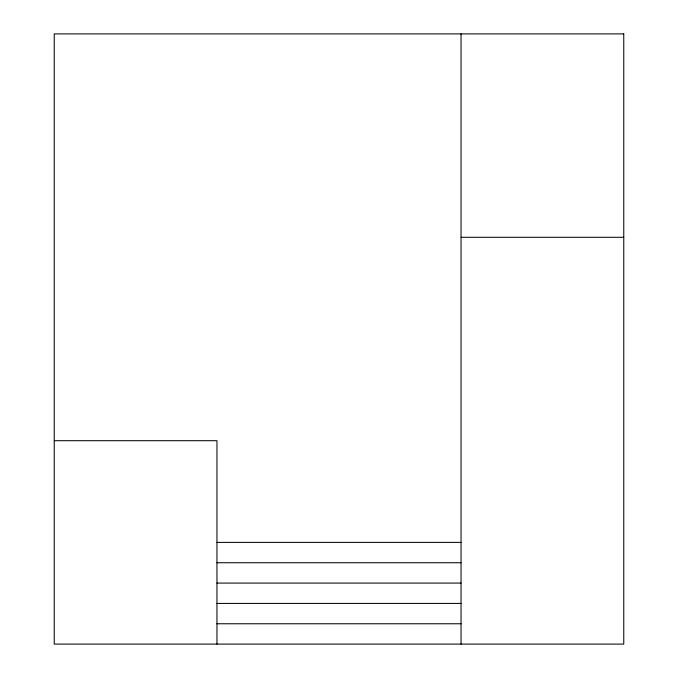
<?xml version="1.0" encoding="UTF-8"?>
<svg xmlns="http://www.w3.org/2000/svg" width="678" height="678" viewBox="0 0 678 678"><rect width="100%" height="100%" fill="white"/><g stroke="black" fill="none" stroke-linecap="round" stroke-linejoin="round"><path stroke-width="1.02" d="M461.04 237.3L623.76 237.3M54.24 440.7L216.96 440.7L216.96 644.1M216.96 542.4L461.04 542.4M216.96 562.74L461.04 562.74M216.96 583.08L461.04 583.08M216.96 603.42L461.04 603.42M216.96 623.76L461.04 623.76M461.04 33.9L461.04 644.1M623.76 33.9L54.24 33.9L54.24 644.1L623.76 644.1L623.76 33.9"/></g></svg>
